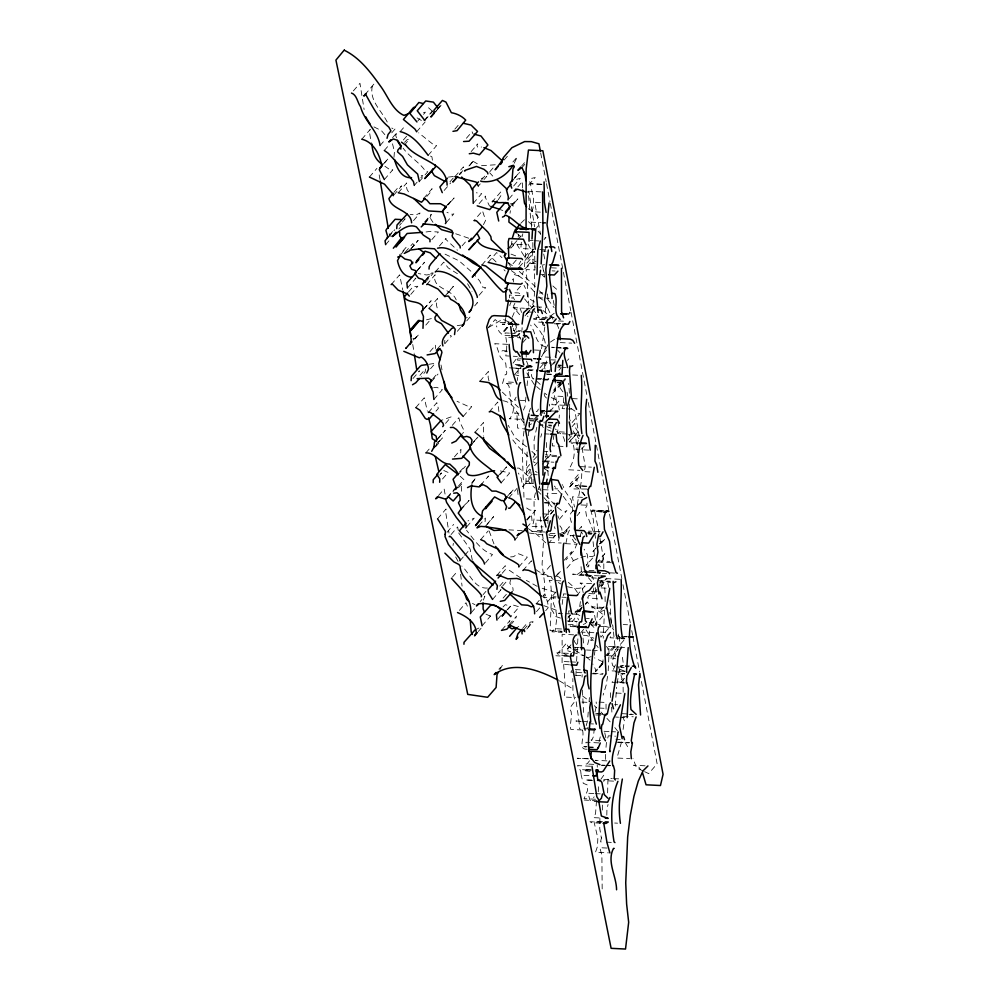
<?xml version="1.0" encoding="UTF-8"?>
<svg xmlns="http://www.w3.org/2000/svg" width="999" height="999" viewBox="0 0 999 999"><rect width="100%" height="100%" fill="white"/><g stroke="black" fill="none" stroke-linecap="round" stroke-linejoin="round"><path stroke-width="0.75" stroke-dasharray="5 3.75" d="M545.392 307.655L545.941 317.257M594.417 555.344L593.031 541.258M524.188 425.324L523.851 419.68M569.68 404.096L569.467 420.454M578.521 619.904L577.747 618.119M605.656 754.382L605.382 762.886M623.176 692.207L622.989 677.921L622.015 673.326L624.899 673.463M521.953 332.217L521.965 330.919L513.274 330.444M602.996 659.852L602.971 662.162L599.45 667.694L603.209 663.348M513.673 282.018L513.411 278.684L510.589 281.943M534.927 269.955L534.652 251.286M607.642 792.906L607.954 778.333L612.275 778.546M544.817 327.048L541.545 348.738M596.49 801.011L595.554 813.598L593.793 817.657L600.986 818.006M615.322 706.031L616.533 687.262M606.818 815.172L606.942 808.678L608.066 804.507M605.169 601.61C604.832 595.017 605.943 587.037 602.247 581.318L601.46 581.043L610.102 581.48M509.502 297.889L509.353 295.042L520.879 295.617M549.138 534.003L549.088 535.252L556.293 535.614M606.455 742.344L605.769 750.049M513.086 206.293L513.124 205.482M547.877 523.476L548.763 501.473L547.265 493.181L558.791 493.756M599.924 818.481L599.762 828.533L601.373 838.011M505.694 318.194L504.882 323.901M581.393 531.893L579.919 536.888M575.911 675.761L576.286 667.544M522.015 329.832L522.115 327.66M576.585 661.313L578.134 634.265M563.773 397.664L563.299 405.182L562.162 408.616L565.047 408.766M444.667 343.144L444.817 340.322M548.139 484.902L547.664 488.399M526.148 244.33L524.388 267.57M602.347 810.052L602.36 804.819M606.056 709.153L606.031 704.133M531.555 227.397L531.518 222.178M528.321 435.764L529.682 416.858M559.153 418.069L559.353 415.01M521.328 242.208L520.854 248.539L533.816 249.188M594.33 728.321L593.456 736.6L591.932 739.997L591.046 740.084L602.572 740.659M527.122 451.973L525.899 482.879L533.241 483.628M588.236 712.062L587.549 720.941L585.589 727.796L588.473 727.946M528.896 306.044L526.161 269.568L534.802 269.992M527.06 385.714L528.771 368.981M523.976 431.093C521.116 453.721 523.538 476.198 523.988 498.776L535.514 499.35M608.204 670.716L609.065 653.184L608.803 647.976L607.255 646.378L618.781 646.952M529.745 427.385L528.808 420.641M572.902 511.575L571.328 500.249L565.259 491.383L563.211 486.351M580.394 601.598L579.058 611.301M558.903 421.153L557.43 433.516L568.955 434.09M589.023 701.785L589.422 697.552M529.732 431.905L529.845 430.656M604.52 610.027L603.246 638.249M589.722 631.068L588.911 639.547L586.875 647.539M525.924 397.115L524.962 406.718L523.401 410.089M554.07 434.565L552.272 445.879L556.593 446.091M558.691 540.559L558.853 539.085M619.318 669.829L616.783 685.838M535.501 492.832C531.918 503.921 536.713 515.384 532.242 526.186L531.555 526.311L543.081 526.885M582.192 674.7L582.067 677.11M598.276 791.745L598.451 786.987L596.79 784.715M534.353 273.763C535.177 284.79 535.127 295.617 532.342 306.656L535.214 306.793M594.368 655.207L594.892 651.298M511.9 241.146L511.5 244.006L523.026 244.58M510.027 213.262L510.402 210.714M607.579 676.273L606.156 685.252L603.134 695.104M556.618 289.26L552.797 285.914M577.297 504.483L581.555 479.957L581.768 472.977M601.498 837.711L600.561 841.857L604.882 842.082M518.256 357.917L517.407 360.09L520.279 360.239M518.156 237.038L518.606 234.54M581.331 527.385L581.493 526.498L579.607 528.671M593.856 587.924C593.493 590.971 592.482 595.716 588.573 595.704L587.624 598.039L599.15 598.613M540.759 437.15L541.72 433.716M594.954 712.075L596.515 705.781L596.153 701.972M546.59 361.014L545.342 366.958L540.746 370.766L549.388 371.191M562.175 604.383L563.511 593.893L566.383 594.03M565.896 543.356L568.069 533.066L569.592 529.97L572.464 530.107M581.381 571.665L580.881 563.261M599.113 741.695L600.911 734.053M530.506 408.154L529.108 412.15M595.566 624L595.829 622.864M536.8 427.285L534.028 440.147L534.328 455.581L533.129 457.367M514.897 303.309L513.661 305.819L514.023 307.992L520.691 315.959M510.551 579.72L509.827 583.254L512.887 587.924L513.124 590.659M623.101 729.445L624.4 720.666L622.727 717.02M621.54 742.032L616.945 758.016L629.907 758.666M522.14 236.626L522.839 233.766M516.133 397.14L514.385 400.025L525.911 400.599M432.417 160.215L431.93 156.88L429.957 155.757M607.767 738.049L608.329 735.826L615.534 736.188M539.71 485.826L538.261 489.423L551.223 490.072M574.775 640.484L574.425 641.745L577.434 645.342L575.337 648.214M515.884 332.742L516.346 331.168L522.102 331.456M522.564 273.888L523.339 271.316M603.758 775.212L600.899 779.27M460.714 174.051L461.276 172.228L459.39 174.4M514.21 163.224L517.307 156.905L511.663 163.424M573.426 536.001L573.888 534.59M538.299 409.066L537.649 410.926L536.263 411.663M553.783 364.111L554.495 362.237L556.081 361.763M511.5 300.999L509.677 305.357L519.792 311.613M509.353 621.965L509.927 620.616L501.461 630.406M584.59 469.905L585.289 466.808L582.03 447.602M532.517 307.642L533.054 306.443L524.625 316.296L533.878 305.294L525.399 315.085L527.984 316.408M601.086 580.894L598.251 587.936L606.73 578.146L603.458 581.868M483.404 600.137L484.865 596.128L480.157 601.56M544.68 251.473L546.216 246.953L544.343 249.138M483.466 224.663L485.626 220.317L482.467 210.801L474.001 220.592M512.212 317.195L514.947 310.851L514.098 307.667L524.438 308.254M453.346 543.344L453.034 545.479M577.035 543.381L574.413 550.149L565.946 559.939M499.85 669.692L502.659 664.847L498.901 669.205M610.651 636.7L610.027 637.774L614.348 637.986M487.749 477.122L488.561 476.024L481.98 483.641M547.939 344.78L541.545 356.818L553.071 357.392M539.947 267.62L540.609 266.508M373.838 84.153L365.696 93.869M471.765 483.816L475.999 477.809L471.291 483.254M572.29 669.829L570.866 672.202L582.392 672.777M530.756 469.33L528.533 474.35L531.406 474.488M498.201 199.837L500.824 195.779L500.786 191.933L492.32 201.723M589.547 760.776L587.037 763.96L585.551 763.948L594.193 764.385M401.099 254.37L406.143 247.302L399.55 254.92M393.981 157.318L394.455 151.436L392.495 143.831M509.003 321.728L507.667 323.351L513.424 323.639M596.091 626.098C598.151 613.598 597.539 600.112 595.342 587.624M353.359 90.897L359.952 83.279L364.111 109.528M361.788 139.223L370.254 129.433L369.33 131.056L371.153 142.52M380.07 145.542L385.726 139.023M391.733 132.855L395.492 128.496L394.655 129.258L391.758 128.047M392.595 137.65L397.302 132.205L395.704 135.439L396.478 137.862M400.187 131.618L405.844 125.087M384.303 150.474L389.96 143.943M417.882 120.867L419.767 118.694M423.539 114.336L425.412 112.163L423.526 112.537M369.418 177.048L376.948 168.344M403.371 139.985L407.13 135.639M383.067 164.36L388.336 158.479L383.628 163.911M404.52 142.37L407.13 139.685L409.29 139.323L405.532 143.669M423.938 120.717L432.417 110.926M424.8 120.454L432.33 111.751M416.67 131.768L425.137 121.978M437.275 109.116L440.097 105.844M435.601 111.563L437.487 109.378M433.991 113.574L436.813 110.315M437.749 109.228L441.521 104.883M384.353 179.558L392.819 169.768L390.684 170.242L384.915 166.259M394.006 192.258L397.764 187.899L401.735 185.901L393.269 195.692M428.159 155.332L436.638 145.542L433.628 144.78L418.643 132.805M398.264 192.757L406.73 182.967L406.056 184.078L406.968 189.36L409.328 193.207M454.857 129.158L460.502 122.64M414.298 185.402L417.12 182.143M420.879 177.785L422.764 175.612L421.178 175.699M419.343 181.518L427.809 171.728L425.562 171.353C419.73 162.387 409.515 157.043 403.109 148.139M466.396 138.262L472.052 131.731L472.877 133.629M389.323 235.377L394.031 229.945M388.199 237.362L394.792 229.745M399.538 225.349L401.423 223.177M402.36 222.09L405.182 218.818L404.133 219.131M423.626 198.451L432.092 188.661L430.731 191.92L426.024 197.352M398.888 228.958L400.774 226.785M385.639 244.668L391.283 238.137M471.153 151.573L477.747 143.956L476.785 145.092L477.672 147.29L481.568 147.015M413.486 220.617L420.079 213.012L415.909 214.922L410.202 214.485M449.937 181.855L453.708 177.51M454.945 176.636L463.424 166.845L463.511 168.282M444.155 190.472L450.749 182.854M459.478 174.475L463.249 170.13M468.956 165.946L473.663 160.502L469.006 166.458M424.687 221.878L431.281 214.261L430.407 216.995L425.699 222.44M424.95 222.552L429.657 217.12L432.979 222.34M405.169 252.322L412.699 243.619L415.721 246.928M447.277 204.857L454.12 197.964L448.476 204.495M447.652 205.157L451.423 200.811L450.849 201.411M410.639 249.051L418.169 240.347L410.389 249.775M481.506 179.907L486.213 174.463M391.171 284.628L399.637 274.837L402.684 289.685M489.772 171.766L495.417 165.235M446.328 222.515L453.858 213.811L452.247 214.323L446.953 212.387M431.843 239.635L438.424 232.018L429.632 231.493L423.876 232.255M478.359 186.064L480.244 183.891M484.003 179.545L486.825 176.274L481.281 178.596M504.095 160.065L508.803 154.62M473.239 203.384L481.705 193.594L476.311 192.77M417.445 270.092L424.587 262.213L416.121 272.003M439.41 246.016L445.991 238.399L445.879 239.41L457.455 250.225M479.083 203.659L485.664 196.041L485.202 197.128L489.56 206.094M407.405 287.999L415.871 278.197L414.622 278.371M408.516 291.958L413.224 286.513L417.807 286.301L409.34 296.091M521.665 165.984L524.487 162.725M521.977 167.557L524.812 164.298M424.95 280.619L431.543 273.002L433.154 272.939M426.286 279.757L430.994 274.325L426.486 274.975L418.306 273.539M514.66 177.685L520.491 171.366M512.962 180.07L519.542 172.452M425.412 282.218L432.942 273.514M435.252 271.965L443.718 262.175L448.214 267.882L457.455 273.701M426.71 284.565L435.177 274.775L434.602 275.986C433.316 289.56 452.048 288.561 456.218 299.95M513.661 185.976L520.242 178.359L514.847 179.783M462.112 245.816L466.82 240.384M517.857 186.813L522.564 181.368L522.552 188.361M508.991 198.851L514.635 192.32M511.126 205.257L517.832 198.926L512.187 205.457M528.633 185.127L535.227 177.522L531.93 178.322L528.621 177.36M512.05 205.207L514.26 202.922L512 205.469M423.276 309.303L431.143 300.736L422.677 310.527M429.083 308.304L437.562 298.514L436.351 304.782L437.874 310.502M444.905 296.141L453.384 286.351L445.916 295.642M425.824 325.075L431.468 318.544L426.323 319.88M413.012 340.11L418.743 334.54L411.213 343.244M481.905 264.96L490.372 255.17L489.847 255.819L496.366 262.225M520.854 223.252L524.475 219.73M488.174 262.387L496.64 252.597L501.935 257.642M509.09 247.502L514.735 240.971M516.97 240.659L512.262 246.091L509.952 247.377M517.907 239.573L521.428 235.364L521.153 234.116M510.814 248.214L513.598 245.155L510.776 248.426M535.052 229.633L540.696 223.102M429.945 351.66L435.589 345.13L435.626 348.564M479.12 295.254L485.714 287.637L482.517 287.088L479.732 281.031L473.926 274.138M437.287 349.026L441.058 344.68M474.712 305.844L477.534 302.585L476.373 303.271L474.325 302.322M412.999 378.521L419.592 370.904L418.631 371.253M516.283 259.99L510.639 266.521L506.83 260.539M444.83 343.768L451.423 336.151L450.199 335.389M457.342 331.293L461.113 326.948M466.733 320.879L470.504 316.521L467.582 317.432M419.905 375.399L425.549 368.868L425.087 372.053L421.316 376.398M520.754 261.214L518.918 264.46M524.525 256.868L528.409 252.772L534.69 251.436L527.147 260.24L528.558 254.695L533.266 249.25M430.557 368.718L435.264 363.274L429.158 364.26M533.316 249.738L530.494 253.009L530.332 248.464L527.36 242.844M519.293 267.095L527.772 257.305L524.95 257.317L517.032 244.68L516.358 241.683M544.055 239.598L545.941 237.412L544.867 238.024M432.717 378.908L438.374 372.377M431.393 381.693L437.987 374.076M520.479 286.263L514.822 292.794L518.643 292.932L521.278 294.905M415.809 407.58L424.275 397.789L427.36 411.201M487.637 328.259L495.167 319.555L498.076 322.178L511.65 323.014L503.184 332.804L503.084 331.893L511.55 322.103M433.903 399.425L442.382 389.635L436.6 387.287L433.616 387.749M428.359 412.487L436.825 402.697L438.311 408.479L434.54 412.837M503.946 331.144L512.425 321.353M479.895 381.268L488.374 371.478L488.124 377.285L489.023 380.994M445.554 423.376L451.198 416.845L441.046 420.479M438.211 437.887L445.304 430.307L436.838 440.097M425.874 452.884L430.581 447.452M522.839 342.57L526.61 338.211M452.272 425.337L458.853 417.719L460.002 422.39L464.398 431.356L462.512 433.529M436.263 444.193L442.395 437.912L433.916 447.702M435.464 446.953L440.172 441.521L438.024 442.033M463.224 416.446L471.69 406.655L468.993 406.743L457.03 401.298M514.473 374.712L522.002 366.009M489.235 411.863L497.714 402.073L499.063 412.612M475.024 432.292L483.491 422.502L483.491 435.851M546.553 350.025L542.794 354.37C550.474 342.182 539.685 329.857 531.68 321.116M454.395 456.918L460.989 449.3L460.664 453.146M439.785 475.124L441.67 472.952L440.297 473.538M473.626 441.908L477.385 437.55M471.303 444.767L477.897 437.15M442.495 479.008L448.151 472.477L443.768 470.467M539.86 367.969L544.567 362.537L544.705 368.369L545.953 370.005M438.486 495.554L444.143 489.023L445.429 496.141M551.273 365.509L555.981 360.077M459.652 471.69L465.484 465.946M457.904 474.925L465.434 466.221M447.415 497.152L454.945 488.449M447.177 498.339L454.72 489.635M458.316 486.213L463.961 479.682L459.115 475.287M558.965 370.204L560.851 368.032M458.416 487.762L462.187 483.416L461.276 487.3L461.65 491.233M437.574 518.781L446.041 508.991L445.854 513.274L449.001 533.079M561.051 381.581L553.521 390.284L558.503 387.575L561.326 384.315M561.026 383.266L559.153 385.439L561.301 384.428M561.975 382.18L565.734 377.834M561.063 383.366L552.747 393.231M562.262 383.229L566.033 378.871M533.99 419.418L537.762 415.06M535.052 419.655L538.823 415.309M539.76 414.223L543.331 410.04M462.375 507.355L469.08 500.399L461.55 509.103M447.102 532.28L453.658 524.388M497.952 476.048L506.655 466.87L498.189 476.66M451.061 534.552L457.654 526.935L458.529 531.88M501.211 482.767L509.69 472.977L497.277 470.242M466.708 526.848L474.238 518.144L467.932 520.954M529.757 464.46L526.935 467.732L526.685 472.564L530.457 468.206M533.528 460.114L537.112 456.418M478.871 525.674L485.452 518.056L484.765 524.25M507.842 495.766L513.436 489.635L506.843 497.252M534.552 465.709L537.387 462.437M508.828 497.852L517.307 488.061M487.037 524.213L493.631 516.608L485.202 526.71M572.002 426.735L574.825 423.476L575.824 428.459L578.146 432.092L569.193 442.058L577.659 432.267L577.385 436.788L578.933 438.773M531.668 474.537L526.011 481.068L528.883 481.705L534.777 487.962M544.93 460.614L547.752 457.355L548.788 463.274L544.08 468.706M542.382 464.248L550.849 454.458L545.541 454.657M459.99 560.751L463.748 556.406M464.697 555.307L468.456 550.961L466.283 551.598M480.681 539.622L488.211 530.919M568.081 439.922L571.84 435.576M452.36 577.16L458.017 570.641M581.543 449.15L584.365 445.891M485.452 562.986L492.507 554.507C481.231 550.899 473.726 539.248 466.595 530.382M526.685 519.692L531.393 514.26L532.105 521.403L528.334 525.761M527.072 520.117L535.551 510.327L529.82 510.089L524.375 506.418M514.897 539.984L517.732 536.713M459.403 610.377L465.984 602.759L468.281 608.491M543.531 518.506L551.061 509.802L553.396 513.274M496.828 575.449L505.294 565.659L506.555 568.244L501.748 573.776M553.696 510.427L545.229 520.217L547.889 521.353M545.079 520.429L553.558 510.639M483.091 594.655L485.914 591.396M471.353 612.574L476.061 607.142M499.737 586.063L504.445 580.631M559.378 519.255L566.908 510.551L564.81 511.675L561.413 510.402L556.718 506.718M518.856 566.933L527.322 557.142L518.219 553.658L513.399 556.718L510.564 556.905M502.647 585.963L507.342 580.519M492.557 599.437L501.023 589.647L499.725 590.684M573.551 510.114L570.729 513.386L570.104 517.42L571.316 522.315L573.201 520.142M522.939 570.554L531.406 560.764L532.167 563.948M547.927 544.018L555.456 535.314L554.033 536.126L550.049 535.926M503.084 598.089L506.855 593.743M576.96 515.784L579.782 512.524L578.546 513.111M482.092 625.799L490.559 616.008L489.91 615.809M478.296 631.493L481.118 628.221M563.074 533.391L569.368 526.735L561.838 535.439M564.335 534.028L567.157 530.769L561.388 532.991M503.009 606.992L505.332 604.657L510.501 606.306L507.679 609.565M497.877 619.03L500.699 615.771M507.067 609.84L511.938 604.682L519.218 606.843L510.739 616.633M550.437 565.496L542.794 574.462L539.298 573.688L538.011 574.3M564.06 560.377L571.59 551.673L570.666 555.919L573.401 560.601L564.934 570.392M509.028 624.812L516.558 616.108L515.359 619.392L511.6 623.738M555.307 576.71L560.951 570.179M557.08 575.299L560.851 570.941M536.401 603.633L539.235 600.362M542.994 596.016L544.88 593.843L547.627 602.385L548.488 607.417L545.666 610.689M536.488 611.638L540.259 607.28M522.564 628.458L526.323 624.1L530.581 624.163L525.874 629.607M556.118 591.883L547.652 601.673L545.229 598.164L542.657 596.603M523.776 629.682L530.369 622.065L533.141 621.79L524.675 631.58M595.941 547.989L592.981 551.573L595.804 548.314M599.712 543.643L605.382 538.523L597.852 547.227M599.575 543.956L601.448 541.783L600.062 541.346M583.291 571.403L580.456 574.675L583.428 573.613M587.05 567.057L588.935 564.885L588.136 569.705M596.353 563.448L604.82 553.658L603.071 555.981L602.684 560.514L597.976 565.946M576.61 595.691L585.077 585.901C579.919 590.172 572.377 587.824 566.52 586.525M567.844 618.144L570.666 614.872M574.875 613.074L581.468 605.456M568.419 621.44L571.241 618.181L572.365 619.942L576.598 622.04M596.878 589.472L594.992 591.658L594.505 594.368L597.327 591.096M581.905 607.08L576.261 613.611L579.857 615.559M582.117 607.579L576.473 614.11L573.938 614.16M585.264 603.995L587.15 601.823C590.821 607.342 598.289 609.889 603.034 614.66L604.095 614.647L595.629 624.437M578.683 611.613L581.68 608.728M585.439 604.37L587.325 602.197M601.098 586.75L602.984 584.577L600.749 586.251M580.831 632.667L583.653 629.395M571.003 644.83L566.296 650.274L570.716 651.785M603.995 606.655L599.288 612.087L603.771 610.476M608.453 628.533L600.923 637.237L600.624 635.751M604.732 656.793L612.262 648.089L615.971 645.629L607.492 655.419L608.816 652.797L607.667 647.914L606.418 646.465M602.971 662.349L595.342 671.59L602.872 662.886M602.959 663.411L596.378 671.028L592.757 663.948M623.851 640.309L615.384 650.099L612.787 625.436L611.925 624.537M624.512 678.296L620.741 682.654L621.878 678.259L618.718 667.519M550.399 316.109L554.245 313.261M567.432 360.414L568.831 358.828M573.401 560.601L579.482 557.929M615.434 664.872L612.337 671.728M612.449 681.718L611.987 682.23L624.949 682.879M593.493 797.539L594.193 796.852M573.026 536.288L576.036 540.184M513.011 363.186L516.508 358.653L521.203 358.841M548.526 371.066L550.137 369.755M578.846 611.987L580.469 610.789M591.221 656.543L587.936 657.717L584.652 656.106M488.536 327.472L502.747 319.143L513.536 324.225M536.276 450.949L537.212 450.299M568.094 616.583L570.154 615.184M550.387 342.108L555.831 338.436M448.376 177.11L454.657 176.323M536.213 261.263L531.381 263.474L524.7 268.906L533.179 259.116L532.829 261.738L535.114 267.332M468.706 238.212L455.044 233.554M539.335 293.032L542.782 292.857M474.95 629.994L478.971 628.021M528.833 425.099L531.48 423.838M583.266 624.462L585.826 623.364M513.886 203.297L510.227 203.908M578.621 610.639L577.597 611.013L574.5 618.955L572.14 621.465L576.473 621.678M588.973 570.679L594.73 570.367M559.59 613.024L558.541 613.349L564.31 613.636M542.12 265.135L544.455 264.673M580.931 557.492L585.277 556.206L592.132 556.568L594.767 555.556L586.288 565.347L587.762 563.386L588.099 560.514L587.275 554.383L584.128 549.213M526.036 483.266L525.362 483.429L532.554 483.778M495.229 164.785L480.881 165.734M581.206 571.653L576.273 575.162L584.914 575.599M457.23 325.662L462.999 324.775M568.181 624.787L576.972 624.063M555.269 592.407L541.158 587.961M526.211 191.958L528.958 192.12L534.59 226.761M572.402 535.789L573.189 535.751M517.157 468.106L519.03 468.106L529.657 477.247L531.231 477.01L522.764 486.8L521.241 478.633L518.394 473.076M522.34 530.594L508.928 529.87M545.367 346.591C535.814 345.055 535.501 331.818 530.669 325.087M524.562 377.46L530.581 377.585L533.853 378.946M574.025 574.225L572.589 574.188L584.115 574.762M583.516 635.327L586.338 635.414L593.843 638.211M541.908 184.291L530.382 183.716L533.641 199.5L533.016 208.117L531.718 211.713L540.359 212.15M541.733 184.353L530.207 183.779L529.67 181.181M541.133 191.883L528.159 191.234L531.018 222.165L541.108 222.665M540.434 202.547L534.665 202.26L540.584 234.603M530.182 240.497L533.066 240.647M534.502 240.709L538.823 240.934M545.004 246.516L547.889 246.653M544.83 247.427L547.714 247.577M539.697 249.588L545.466 249.875M541.733 251.011L546.053 251.224M535.389 263.636L526.748 263.212L531.431 257.854C533.366 253.659 532.792 245.554 532.792 240.185M551.361 267.807L560.002 268.232M552.147 270.866L555.032 271.004M539.922 274.25L544.243 274.463M537.624 297.752L549.15 298.326M536.663 306.868L543.868 307.23M525.886 308.329L530.207 308.541M528.034 311.975L535.227 312.325M549.188 317.12L553.508 317.332M547.527 317.844L536.001 317.27L537.737 322.015L544.168 322.477M546.091 318.419L541.77 318.206L542.669 324.762L544.592 325.874M545.042 319.493L533.516 318.918L545.054 319.618M558.379 320.941L567.032 321.378M556.331 323.389L560.664 323.601M554.095 323.738L561.288 324.088M513.523 324.325L502.235 324.188L513.761 324.762M509.365 333.142L505.032 332.929C506.668 339.972 507.455 348.688 505.756 355.869L517.282 356.443M510.801 333.216L515.122 333.429M510.002 335.564L502.797 335.202L499.325 331.83L496.328 325.874M508.678 337.25L520.204 337.824M560.227 342.582L571.753 343.156M507.692 344.343L494.73 343.693L497.015 347.352L500.174 356.718L505.731 363.349L506.78 372.964L506.293 374.538L505.169 374.6L502.534 383.379L512.612 383.878M554.557 347.39L551.673 347.24L555.032 347.864M555.993 347.465L561.763 347.752M556.256 347.814L562.412 348.151M534.44 350L538.761 350.224M506.78 350.886L502.46 350.661L501.548 351.473L507.317 351.76M533.541 358.666L536.426 358.803M533.441 358.841L536.326 358.991M551.286 359.827L555.619 360.052M547.702 362.774L536.188 362.2L535.889 362.924L548.851 363.574M561.176 365.122L558.291 364.985L561.026 368.531M558.416 365.359L561.301 365.497M557.979 365.871L560.851 366.021M515.197 364.398L522.39 364.76M557.529 367.132L560.414 367.27M561.85 367.345L566.171 367.557M521.59 365.534L515.834 365.247L523.701 366.221M523.264 366.121L517.494 365.834L518.269 369.555L517.445 380.419M512.275 367.957L520.916 368.394M521.016 368.656L509.39 367.819M528.184 369.618L533.941 369.905M539.797 370.779L542.682 370.929M544.13 371.004L549.887 371.291M527.397 370.429L534.602 370.791M539.56 370.979L543.881 371.191M546.79 372.415L549.662 372.552M572.627 374.962L579.832 375.312M546.253 373.963L553.458 374.325M546.977 374.45L551.298 374.662M537.512 378.359L541.833 378.571M536.051 379.121L541.808 379.408M557.367 382.567L560.252 382.717M557.08 382.692L561.401 382.904M513.449 382.28L506.256 381.918L509.04 386.313L511.388 404.47C515.671 408.229 512.137 414.76 510.014 418.731L509.278 418.743L520.804 419.318M562.924 396.441L555.719 396.079L556.618 403.296L558.728 406.481L559.315 409.927M572.265 398.589L579.47 398.951M564.71 405.307L551.748 404.657C555.357 397.689 555.319 389.298 555.232 381.618M566.483 408.828L575.124 409.265M553.558 411.089L543.481 410.589L544.58 413.798M544.567 410.951L541.683 410.814L542.494 411.201M546.003 411.026L553.209 411.388M545.367 411.338L552.572 411.7M518.881 413.274L514.56 413.049L516.908 413.611L517.519 428.022L523.663 428.883M531.031 414.91L538.236 415.272M535.501 415.422L538.386 415.572M530.894 415.596L539.547 416.034M528.921 418.456L533.241 418.681M529.295 419.817L533.616 420.042M529.595 420.779L538.236 421.216M548.451 422.202L552.772 422.427M547.914 422.752L553.683 423.039M539.91 424.575L542.794 424.712M548.563 425L551.436 425.149M540.134 425.374L543.006 425.524M548.776 425.811L551.66 425.949M570.367 433.067L579.008 433.504M580.132 435.264L568.606 434.69L569.617 435.152L571.203 443.169L578.409 443.519M544.592 433.853L548.913 434.066M577.809 442.982L572.052 442.694L572.914 443.356C575.699 452.36 574.025 462.15 568.381 469.78L579.907 470.354M558.041 446.166L563.798 446.453M588.761 450.099L575.799 449.45L579.358 437.487L575.112 412.063M543.481 451.298L547.802 451.523M556.58 455.457L546.503 454.957L546.603 441.446M556.893 456.743L545.367 456.168L547.165 461.363L548.251 476.411M544.68 460.864L553.321 461.301M542.357 461.625L553.871 462.2M579.907 466.583L591.433 467.157M543.943 466.733L551.148 467.095M544.23 467.145L550.474 467.432M543.806 467.832L551.011 468.194M584.914 471.678L590.684 471.965M532.854 474.562L537.175 474.775M586.875 486.188L575.349 485.614L586.388 486.351M586.838 489.048L573.876 488.923M554.87 488.761L557.754 488.911M582.442 497.352L572.365 496.853L574.512 507.017M544.505 502.559L554.582 503.071M544.655 502.972L554.732 503.471M580.931 504.932L588.136 505.294M604.02 510.714L592.494 510.139L602.572 511.263M601.76 510.988L594.555 510.626L599.225 533.703M601.223 511.575L591.146 511.063L601.885 512.012M542.732 513.898L551.373 514.323M541.72 520.379L535.963 520.092L535.926 530.444L544.567 530.869M543.169 520.454L547.489 520.666M600.174 531.693L588.648 531.118L589.984 535.189L591.083 535.851M587.574 532.929L591.895 533.141M587.699 533.041L592.02 533.266M544.83 532.017L531.868 531.368L544.193 532.43M588.586 534.115L591.47 534.253M549.999 533.341L555.769 533.628M574.475 535.701L570.142 535.489L574.313 542.382L577.197 542.519M575.911 535.776L580.394 536.113M576.298 536.151L580.619 536.363M548.901 537.624L557.554 538.061M549.725 542.445L561.251 543.019M565.471 543.681L576.997 544.255M598.264 560.851L609.79 561.426M597.864 562.05L610.839 562.699M610.252 572.852L614.572 573.076M602.36 573.339L606.68 573.563M599.462 575.886L590.821 575.449L592.419 576.51L593.606 580.219M591.396 577.784L597.177 578.196M619.705 579.283L606.73 578.633L608.878 587.537M598.726 580.656L610.252 581.231M599.138 582.08L610.664 582.654M560.726 580.881L549.2 580.307L550.736 583.803L551.535 594.005L550.099 630.606L561.625 631.181M591.558 583.666L580.032 583.091L581.243 583.516L583.216 592.657M601.111 587.912L606.868 588.199M591.271 591.658L597.027 591.945M588.873 593.568L597.527 594.005M556.043 596.853L553.159 596.715L553.658 604.095L555.569 608.878L556.93 617.307L555.069 631.43L562.275 631.793M561.8 597.14L566.121 597.365M555.556 597.951L544.043 597.377L544.492 582.055L542.07 564.285L543.493 541.758L539.847 513.748M603.92 607.442L592.395 606.868L591.77 607.817L604.732 608.453M580.157 611.488L568.631 610.913L570.279 626.56L577.484 626.922M565.746 613.711L570.067 613.923M586.388 618.543L589.273 618.693M567.22 621.016L577.31 621.515M623.226 624.537L627.547 624.762M591.383 624.912L597.14 625.199M598.963 626.248L607.617 626.673M577.447 626.011L571.678 625.724L576.723 627.035M561.525 628.995L554.32 628.633L551.935 631.818L562.012 632.317M600.374 632.08L607.579 632.442M593.906 632.717L582.38 632.142L583.478 642.407L584.964 646.278M624.675 636.588L627.559 636.725M621.528 636.575L627.297 636.863M573.663 634.84L562.137 634.265L562.087 664.01L569.505 664.834M615.796 638.061L620.117 638.274M593.518 640.209L590.634 640.059L591.321 640.222M618.119 647.115L613.798 646.89L615.721 656.056M619.555 647.177L625.324 647.464M579.333 647.627L569.255 647.127L567.207 649.025L571.528 649.25M572.976 649.313L578.733 649.6M586.5 649.999L590.821 650.212M592.257 650.287L598.026 650.574M568.394 653.358L556.868 652.784L558.953 655.219L567.594 655.656M606.593 655.606L615.471 656.106M568.856 656.405L555.894 655.756M569.168 661.8L563.411 661.513L565.372 688.036L564.073 697.015L575.599 697.589M570.604 661.875L576.373 662.162M623.663 665.709L620.791 665.571L620.342 666.345L628.983 666.77M625.112 665.784L629.432 665.996M616.87 666.845L624.075 667.207M624.163 667.632L621.291 667.482L623.413 664.335L622.052 654.795M624.987 671.316L612.112 670.891M575.349 669.605L582.554 669.954M615.222 671.865L623.863 672.302M624.787 673.875L620.841 673.788M593.056 673.189L603.146 673.688M591.208 673.726L602.734 674.3M575.799 675.411L583.004 675.774M616.783 681.93L623.975 682.292M616.196 693.044L623.401 693.393M599.025 702.11L607.667 702.547M581.967 702.072L587.737 702.359M614.672 704.557L617.544 704.707M599.075 708.041L606.281 708.391M621.803 713.661L631.88 714.173M629.033 714.422L633.354 714.635M595.754 713.536L603.571 713.86M597.839 713.923L603.596 714.21M595.666 714.934L601.435 715.222M623.164 716.283L633.254 716.783M615.621 717.057L618.506 717.195M619.942 717.27L625.711 717.557M580.244 721.228L575.923 721.003L580.606 721.553M581.693 721.29L587.449 721.578M589.148 723.751L593.468 723.963M583.816 728.671L588.149 728.883M582.305 730.007L570.779 729.432C569.605 723.338 572.277 717.457 571.091 711.463C567.907 708.391 573.376 703.833 574.974 701.086L572.939 691.62L572.852 678.508M604.033 731.28L609.79 731.568M611.238 731.643L615.559 731.855M615.884 739.248L620.204 739.46M618.056 742.082L629.582 742.657M617.469 742.307L628.995 742.881M598.851 742.906L585.889 742.257L586.888 746.69M586.738 746.765L583.853 746.628L586.813 747.227M588.174 746.84L595.379 747.202M588.249 747.289L595.454 747.652M586.987 749.188C576.773 750.074 586.101 735.027 581.793 728.958L580.943 728.533M587.437 758.566L577.247 758.278L588.761 758.853M606.88 760.876L595.354 760.301L596.103 760.389M645.067 765.808L633.553 765.234L638.286 766.171L640.409 769.492M601.898 765.097L604.782 765.234M606.231 765.309L610.551 765.521M601.435 765.321L604.32 765.471M605.756 765.534L610.077 765.758M590.546 766.245L577.584 765.609L580.694 771.028L581.181 775.236L591.258 775.736M591.208 769.917L584.003 769.555L585.651 770.891L590.059 771.378M591.071 770.117L582.429 769.692L590.234 770.229M613.711 778.621L620.916 778.983M603.783 779.42L612.424 779.844M591.708 780.069L585.339 780.007L592.544 780.369M613.598 781.131L603.508 780.619L603.783 781.418M593.831 793.531L588.061 793.243L589.947 800.261L592.257 801.36L597.539 801.685M595.267 793.606L601.023 793.893M595.541 799.225L584.015 798.651L587.4 790.883L587.549 785.052L583.279 783.303L581.131 774.949M597.34 800.848L584.278 800.024M602.509 821.702L593.868 821.278L597.839 838.086L597.489 846.415L595.504 852.222L608.466 852.859M601.473 822.264L589.947 821.69L591.558 822.701L601.648 823.213M614.66 823.026L617.544 823.176M606.318 842.145L612.075 842.432M607.005 848.051L599.8 847.701L601.885 855.206L602.172 889.073M519.005 276.074L511.188 273.526M487.425 588.036C474.338 588.998 469.805 573.326 461.813 566.033M609.39 627.447L602.035 625.636M392.245 236.201L389.585 235.939L388.798 231.356M560.464 618.094L554.82 616.208C553.883 612.587 551.81 608.866 548.089 607.567M539.423 370.654L545.779 371.765M412.974 338.461L414.273 338.649M572.602 652.359L583.753 655.644M535.164 462.774L533.129 461.7M529.345 533.066L543.219 534.977M511.001 254.108L516.371 256.106M556.58 576.361L558.803 576.86L561.5 579.258M568.381 655.719L560.439 652.085L558.254 652.722L566.72 642.931L567.882 646.341L572.39 649M515.596 374.887L518.793 375.761M564.348 432.117L558.491 431.743L555.382 429.058M556.381 610.239L543.856 605.644M551.211 428.134L547.552 426.998L545.404 424.65M602.809 661.813L594.53 657.891M500.462 209.715L502.822 210.489M490.434 616.196L485.964 614.123M595.541 623.426L600.811 625.237M554.345 317.994L548.726 315.347L539.41 307.455M581.293 532.567L581.967 532.817M544.055 468.444L549.6 472.065M619.817 669.218L624.437 671.141M615.621 658.803L611.201 657.866L609.777 658.691L618.244 648.9L614.223 655.044L613.473 658.616L611.613 661.263L612.599 665.484L614.31 666.832M547.539 429.757L551.211 431.256M556.268 431.593C561.076 432.717 564.385 436.675 564.547 441.62M503.109 400.749C516.208 402.797 517.157 417.395 525.599 424.263M472.465 603.471L474.962 604.62M445.042 254.146L459.065 260.826L473.014 273.102M643.244 771.028L636.463 767.806L633.016 758.366M644.592 771.665L648.663 773.588L657.13 763.798L639.909 673.476M547.09 370.654L549.425 371.765M417.082 117.882L422.165 120.954M537.2 586.338L526.361 580.407M518.081 626.498L518.756 626.835M373.951 126.898L381.431 130.657L384.852 134.653M551.236 397.565L559.04 400.936L550.561 410.726L549.313 404.183M535.377 471.453L537.237 472.402M575.074 650.274L583.566 655.569M558.266 582.517L560.864 583.978M559.34 680.806L573.95 689.497M472.977 161.251L479.57 165.097M511.326 270.617L522.514 278.584L534.64 292.207M520.654 577.959L506.456 568.344M432.217 111.151L426.461 105.832M557.754 350.299L559.852 352.547M535.951 569.605C541.133 574.313 548.626 574.063 553.171 579.495M552.01 577.135L549.949 576.286L546.428 576.773L542.907 574.2M568.369 582.342L573.801 587.125L577.834 593.131M534.477 301.985L527.822 297.702L526.473 290.409L524 285.339M570.804 408.266L578.046 413.274L579.857 413.586L571.391 423.376L569.667 419.293L569.505 407.03M528.334 528.658L536.625 534.278L545.816 542.882M528.284 208.729L533.853 211.888L540.247 219.505M582.517 695.916L589.86 701.41M586.288 656.967L590.072 660.152M544.63 393.094L546.765 394.742M508.753 262.912L512.375 265.709M559.89 525.824L561.775 528.446L562.275 533.616M590.409 623.838L595.167 628.633M519.268 271.391L535.214 286.526M528.434 221.678L534.128 226.985M526.51 446.778L515.347 437.949L508.204 425.324M536.663 386.613L540.234 389.622M531.905 451.386L537.062 456.318M617.782 635.364L620.766 638.049M536.7 381.193L540.172 384.34M542.544 299.975L537.974 296.141M542.32 275.175L544.505 277.198M537.45 421.054L540.596 424.051M533.166 378.971L531.793 376.798L530.906 370.542M527.947 456.531L516.945 445.279L510.564 437.025M594.305 705.656L596.515 707.779M600.961 712.012L610.189 721.877M517.582 233.803L520.879 236.963M502.397 392.182L518.394 407.442M537.574 491.008L540.846 494.218M576.211 701.785C577.285 710.888 579.208 719.218 579.52 728.408L580.244 729.22M554.944 505.169L545.879 495.317M539.398 290.809L545.691 297.24M546.49 398.089L544.68 396.178L544.055 393.356M524.612 298.951L531.593 307.417M489.697 172.79L492.744 176.086M503.983 269.693L505.144 270.966M561.351 493.906L554.333 486.076M562.137 484.615L562.837 485.377M538.124 231.268L540.109 233.466M515.534 325.524L516.545 327.048L515.721 329.071L516.383 332.03M543.968 497.589L552.072 506.83M542.22 426.148L543.381 427.522M612.549 628.458L613.823 630.007M588.461 577.747L592.132 582.28M614.81 727.584L617.582 731.006M508.716 289.385L514.497 299.725M563.236 496.303L574.512 511.638M547.777 299.375L554.108 307.63M584.989 495.729L578.121 488.012L570.342 483.803L578.808 474.013L578.783 477.422L568.481 488.286L576.947 478.496L577.072 481.755L584.727 495.604M533.216 309.478L535.639 312.699M562.912 391.845L560.189 388.199L559.865 385.439M544.542 325.212L537.25 314.847M596.49 645.292L598.126 647.564M586.038 629.919L592.357 639.822M458.079 561.388L454.058 553.97M520.117 308.042L521.528 312.45M598.651 564.31L600.449 566.982M534.29 384.603L526.136 371.753M458.691 532.966L470.104 549.025L472.252 559.877M625.062 742.357L628.995 748.963M467.544 283.728L472.028 291.333M493.981 543.931L489.148 530.968M573.139 430.856L575.287 434.74L577.672 452.959M541.52 410.714L543.056 413.586M558.791 328.546L555.906 321.616M519.205 335.951L520.904 339.36M540.934 490.809L539.185 486.575M547.739 308.129L552.922 319.293M543.693 254.033L545.154 260.826M527.971 364.86L526.573 361.126M515.084 332.954L513.061 327.947M509.565 288.973L511.775 293.456L512.087 298.664M387.237 122.015C381.331 110.464 369.23 100.649 372.29 86.251M544.418 273.414L543.506 270.429M593.481 532.105L588.611 518.943L586.65 517.17L585.327 508.516L586.937 505.719L587 501.386M554.457 526.685L555.044 528.746M557.929 515.821L558.566 518.169M618.656 636.438L618.144 633.99M610.227 615.034L609.652 612.437M547.402 293.981L548.076 299.525M531.818 482.754L530.856 471.853M604.77 732.804L606.006 738.498M441.034 365.01L442.52 372.515M540.671 152.972L546.228 182.055M546.515 183.591L550.012 201.96M550.312 203.484L570.741 310.652M571.028 312.188L587.087 396.378M588.249 402.51L596.128 443.843M596.428 445.367L621.815 578.558M622.989 584.69L630.282 622.951M631.743 630.606L632.617 635.202M632.904 636.738L639.622 671.952M553.259 300.412L554.358 306.306M595.491 620.217L594.168 612.787M567.045 392.145L567.794 396.278M611.663 623.676L610.876 618.681M542.582 266.059L544.48 276.723M599.862 537.862L603.808 560.514L603.796 569.63M379.183 174.887L379.97 179.47M582.217 533.329L582.33 534.003M564.085 402.172L564.497 404.645M618.918 636.301L620.404 645.229M412.749 344.493L414.173 353.396M582.417 689.972L583.716 715.883M594.58 531.855L593.194 518.993L589.909 507.342M594.805 533.379L595.716 539.485M569.442 393.244L568.668 383.341M611.6 707.105L612 714.098M517.494 489.56L518.244 496.628M460.614 574.325L462.062 586.063M544.068 421.928L544.18 423.077M611.113 622.577L609.927 597.814M610.439 692.757L610.664 697.502M512.437 323.926L512.624 326.823M597.215 765.034L597.327 767.195M533.091 479.183L533.116 483.229M526.211 353.047L526.236 357.13"/><path stroke-width="1.5" d="M507.942 283.117L505.731 293.094L506.031 301.061L520.429 301.773L523.763 295.754M460.227 248.002L460.077 246.179L452.634 237.2L452.122 235.689L452.997 233.204L451.898 230.607C443.319 225.762 432.729 224.4 422.802 224.051M626.523 671.615L628.196 647.614M447.115 185.127C446.79 162.375 417.607 160.777 405.931 145.292M581.63 621.728L583.041 611.638M486.163 506.718L485.539 508.791L492.132 501.173M560.264 339.722L559.652 331.768M399.65 232.168L399.687 236.064L401.785 238.411M445.217 534.453L445.429 531.443L437.574 518.781M457.904 474.925L457.929 473.289L455.069 469.031L449.787 464.11C440.422 464.348 435.452 452.41 425.874 452.884M574.5 529.283L575.024 510.676M595.941 568.718L595.953 565.009M561.45 268.306L561.588 311.725L563.598 317.844M544.08 181.905L544.405 202.26L546.116 212.437M588.274 489.123L588.149 493.294L591.021 505.444M505.744 316.883L508.541 300.137M622.177 738.761L619.43 725.873L624.837 693.468M384.353 179.558L379.27 169.593L382.118 165.447M463.948 644.255L464.023 642.295L474.95 629.994M542.569 191.945L542.944 228.434L541.158 263.923M536.975 274.6L537.799 250.237L540.272 240.996M581.68 543.468L580.906 555.107M532.567 228.896L531.992 238.986M508.791 258.266L508.241 241.845L508.991 238.524L523.401 239.236L525.911 244.73M583.528 594.43L582.23 599.288M596.291 775.861L596.903 770.142M497.015 477.147L501.211 482.767M591.995 766.32L596.828 796.752L598.426 799.362M549.075 202.972L547.002 224.638L551.823 251.511M422.989 328.334L423.439 316.408L421.391 311.476L423.276 309.303M436.838 440.097L436.151 436.126L431.693 433.141L431.381 431.193L441.046 420.479M518.856 566.933L518.768 564.922C512.05 559.278 501.723 557.442 497.689 548.938L486.788 543.806L484.39 541.221L480.681 539.622M508.041 199.937L508.366 196.928L506.368 189.573L511.076 184.141M612.025 701.248L616.246 675.636L618.119 656.181M483.066 602.921L483.141 608.99L484.478 612.125M630.431 624.899C628.071 638.848 630.132 654.395 634.752 667.057M454.52 334.565L455.207 329.333L453.246 326.673L441.583 320.417L436.988 314.623L429.083 308.304M433.191 482.742L433.229 479.732L437.937 474.3M515.859 232.53L516.233 229.82L518.156 228.172L535.751 229.171L534.702 244.83L535.252 249.263M578.284 633.179L579.507 626.248M419.343 181.518L417.644 174.038L407.417 164.885L402.597 156.406L397.515 151.823L397.939 149.987L400.761 146.728M509.353 208.716L509.64 206.968L508.254 203.808C503.833 200.861 497.877 204.633 493.194 200.874L492.32 201.723M477.235 297.427L477.347 296.753C470.392 276.086 448.314 264.935 434.503 248.776L424.887 248.164L409.702 250.137M622.352 779.058C619.742 793.618 618.069 808.491 620.429 823.313M594.78 533.291L588.723 543.094L581.518 542.744M429.957 241.808L429.995 239.385L423.264 235.077L416.408 226.873C407.417 222.939 399.013 231.756 392.295 236.576L396.066 232.23M570.304 656.48L571.266 653.508M621.141 579.358C621.977 598.801 618.568 618.868 622.552 638.124L624.437 638.486L621.553 638.349M505.781 212.712L505.482 211.776L510.189 206.343M505.407 213.087L509.228 208.466M526.061 229.857L526.173 169.081L528.459 150.025L542.857 150.749L663.074 774.312L660.464 785.526L646.053 784.802L642.544 772.826M540.571 270.279L536.638 296.516L538.111 312.475M410.277 344.33L411.238 340.01L409.94 330.257L418.406 320.467L419.193 320.841L410.714 330.632L419.305 320.467L422.889 321.478M547.152 479.183L546.216 483.479L541.895 483.254M588.274 489.647L589.76 486.326M596.79 632.854L594.53 648.014L593.106 649.812C590.571 674.3 588.361 700.549 596.353 724.113M396.715 228.609L397.015 225.012L407.192 214.073M602.472 793.955L601.373 798.301L598.788 800.923M556.755 462.337L558.641 457.155L559.777 456.893M540.209 350.287L537.474 370.929M512.3 238.286L514.36 231.706L529.07 232.33L529.045 241.184M460.601 510.189L461.088 508.341L458.441 502.759L460.177 500.299L459.84 495.417L457.105 492.794L453.708 493.206M581.268 375.387C583.016 394.63 579.12 414.935 581.893 433.641M605.756 715.434L606.443 714.01M562.812 360.402L562.087 374.3L555.606 374.425M471.303 444.767L471.99 439.997L470.154 437.487L466.758 436.401L463.399 437.125L456.481 429.458L453.271 427.372L450.387 427.51M594.305 467.307L590.709 486.563M595.254 445.229L594.967 461.051L596.653 464.872L597.877 472.327M509.04 217.432L508.916 222.103L517.707 228.609M496.94 620.117L496.416 614.61L501.123 609.165M519.443 333.641L517.207 335.926L511.451 335.639M607.28 714.11L609.315 704.757L610.551 702.684M548.351 250.012L545.841 269.318L546.853 286.001L544.53 300.299L546.74 307.367M550.362 520.804L547.065 532.567M445.179 534.178L445.054 536.613L448.389 544.405L459.865 558.866L459.99 560.751M561.675 493.893L559.053 503.683L556.181 503.546M598.676 534.615L596.84 544.293L597.976 552.072L596.178 560.476L597.727 572.002M577.809 662.225L576.71 665.184L570.953 664.897M609.989 797.464L607.617 802.185L597.539 801.685M590.671 758.478L591.296 751.822M590.696 722.052L589.76 707.604L590.621 702.509M442.282 192.645L439.897 186.9L447.427 178.197M569.942 365.934L569.455 370.929L571.465 397.952L576.573 409.34M567.569 597.427L565.584 616.883L566.333 632.529M481.206 596.828L481.655 595.754C475.536 585.826 460.726 579.72 460.102 566.146L458.903 564.485L453.908 561.925L444.88 553.134M605.731 640.933L607.779 635.501L610.464 632.579M634.865 674.375L634.353 675.449C632.23 686.6 629.345 698.151 631.018 709.565L636.201 714.385M545.042 472.465L542.819 482.092L542.519 488.848L543.369 516.758L545.966 527.022M598.264 747.339L597.077 749.7L588.436 749.262M496.915 589.335L497.415 585.714L493.656 580.169L470.179 560.202L451.148 537.175L449.9 536.201L449.175 536.725M605.032 640.784C604.745 651.373 605.456 662.924 606.031 673.838M426.785 373.064L428.534 369.243C428.221 364.435 425.362 359.353 421.191 356.98L419.305 357.792L403.808 351.311M431.705 451.311L434.378 446.378M639.86 673.551L638.523 684.802L640.559 714.997M439.672 482.267L439.772 478.883L436.813 474.338L445.279 464.547L457.967 474.288M536.825 370.042C538.211 385.077 527.447 400.711 534.24 415.247M613.124 581.368L616.233 634.939L617.657 638.96M387.025 138.287L388.062 134.465L390.921 130.919L388.811 127.073C378.134 118.469 372.078 105.644 365.372 93.943M554.32 425.287L550.774 440.272L550.049 448.826L550.674 451.66M596.828 770.404L597.652 779.07L599.75 780.731M400.824 149.113L400.749 146.154L396.865 140.085L393.269 138.961L388.823 141.995L390.709 139.823M609.752 588.336L606.181 608.528M605.544 511.788L603.796 518.269L604.445 529.42L609.502 541.233L612.275 562.762M509.128 344.418C510.039 357.405 511.538 372.152 516.945 384.103M498.451 672.115L497.04 674.537L496.103 687.499L487.624 697.29L467.732 694.392L335.926 60.09L344.33 49.95M396.016 247.078L407.142 233.479L422.415 232.33M522.252 283.254L520.829 284.191L505.556 282.942C503.833 277.397 508.216 273.751 508.741 269.106L515.646 268.993M564.123 543.156L563.548 544.143C561.076 568.169 567.195 590.022 571.628 613.611L572.951 614.073M569.905 321.516L568.406 324.238L562.737 324.163M470.616 447.902L461.763 458.329L452.51 459.09M387.262 238.449L387.624 236.226L385.901 230.457L386.65 229.071L395.129 219.28L401.261 219.568M445.392 223.601L446.066 222.502L445.279 218.406L442.382 211.201L446.141 206.855M407.405 287.999L406.855 282.929L415.984 272.827M562.462 353.059L555.819 365.247L555.157 371.478M436.963 314.161L434.977 317.245L435.089 319.368L436.426 321.066L441.396 323.626L448.426 333.129M442.732 426.635L443.581 425.312L442.957 423.176L439.21 419.093L431.181 412.937L429.008 411.925L428.359 412.487M545.317 371.266C542.869 385.539 539.123 400.849 541.108 415.409M465.771 527.947L466.408 526.972L465.109 522.302L458.241 513.086L461.438 508.441M509.602 636.288L517.132 627.584M484.515 564.073C483.366 558.054 475.262 553.783 473.563 547.24C474.912 537.999 463.224 537.125 459.465 530.744L466.046 523.139M514.897 539.984L514.947 538.648C507.33 526.785 496.603 529.445 485.164 526.398M618.344 656.243L619.83 649.999L621.653 647.102M470.404 613.673L470.804 613.099C471.953 598.151 460.127 588.349 451.423 578.246M598.588 578.146L597.402 582.704L598.963 594.08M505.631 509.752L506.643 506.743L503.908 501.473L506.893 496.853M482.017 227.235L471.928 239.323L468.681 241.533L471.503 238.274M400.274 255.519L397.502 260.664C399.001 268.032 402.997 276.698 411.6 277.198M609.765 761.013L603.259 771.103L601.585 771.952L595.816 771.665M547.927 319.643L546.94 320.966C549.288 334.765 548.713 349.737 550.287 363.648M604.358 822.402L603.783 823.301L607.042 842.831L609.914 852.934M555.881 251.96L552.822 262.262C545.991 272.64 552.172 286.788 552.035 298.464M556.081 411.526L546.053 421.541L543.069 458.491L542.932 475.062M557.467 503.209L555.344 507.117L558.99 538.136M583.016 435.414C579.183 444.168 577.597 456.019 578.783 465.334L582.779 470.492M594.43 583.816L589.472 590.272L585.901 592.195L582.367 597.627L585.426 620.779L586.55 622.177M586.675 399.313L585.739 407.742L586.351 432.342L586.85 435.427L588.523 437.837L590.197 450.174M605.044 714.285L602.722 724.337L601.96 724.637C600.349 730.007 602.547 736.288 605.456 740.808M406.431 347.727L405.806 348.439L411.451 341.92M528.971 413.773L525.262 428.284L538.386 499.488M366.283 93.369L363.811 96.041L364.398 95.554M381.743 166.096L379.857 168.269L381.655 165.609C379.957 154.758 373.389 141.821 361.788 139.223M434.453 112.375L430.894 116.995L433.716 113.736M393.057 193.344L388.923 198.576C391.571 210.09 410.864 209.728 411.6 222.802M388.386 236.463L385.065 240.809L385.639 244.668M425.087 198.439L421.528 202.21L404.096 193.968L398.264 192.757M399.787 242.732L404.483 237.287L401.536 237.824L393.319 248.202M457.505 176.573L452.797 182.018L457.592 176.661M424.762 223.526L421.191 226.91M446.341 205.944L442.944 210.602M478.459 181.855L472.814 188.386L473.239 203.384M412.862 262.175L409.877 265.959L411.576 269.255L415.334 270.529L416.121 272.003M503.059 159.415L495.154 169.805L497.989 166.546M502.21 162.238L500.337 164.423L503.446 157.48L511.913 147.69L524.637 141.571L531.318 141.646L538.923 143.781L540.384 151.436M418.831 259.515L416.009 262.787L416.595 261.001L425.075 251.211L430.282 252.897L435.814 258.341M422.589 255.17L424.475 252.997L418.956 248.801M416.508 271.179L414.622 273.351L418.494 278.147L422.315 279.308L425.412 282.218M512.837 165.634C506.206 176.099 493.981 183.391 481.468 181.406L480.556 180.994M407.58 293.044L404.757 296.303L404.645 297.939C409.553 303.484 418.731 300.162 422.952 306.718L422.677 310.527M520.716 167.07L517.894 170.342L521.977 167.557L525.112 174.688L525.961 180.682M424.95 280.619L422.527 284.116L425.349 280.844M512.774 179.87L509.952 183.129L511.775 188.149M497.252 200.924L489.722 209.628L477.197 205.831M515.984 188.986L514.098 191.159L517.395 189.236L526.211 191.958M474.525 243.269L468.881 249.8L479.607 238.311L477.21 233.554M480.894 266.77L472.265 277.11L480.731 267.32L472.789 262.899L462.549 255.007M519.905 224.338L514.872 230.369L516.483 232.755M506.106 253.659L504.22 255.831L506.83 260.539M470.941 310.202L469.068 312.375C479.333 300.374 467.02 286.813 457.892 279.308C451.398 275.037 443.956 270.542 435.889 271.441L435.252 271.965M439.96 348.576L435.052 353.559L427.122 354.92M463.911 324.138L462.025 326.323C470.529 315.871 460.639 303.821 450.786 299.438L448.464 296.104L444.905 296.141M419.443 378.571L415.734 382.817L412.512 384.74M507.092 289.635L505.207 291.808L503.184 292.008C490.784 281.506 482.592 264.81 466.858 257.767C457.192 254.37 448.414 245.654 437.525 248.189M431.78 379.995L429.22 383.703L433.104 391.983L433.903 399.425M433.603 413.923L429.832 418.269L426.935 419.38L425.212 418.356L419.892 410.202L415.809 407.58M437.262 438.973L434.44 442.232L433.916 447.702M461.575 434.615L455.931 441.146L451.748 443.044M471.74 444.08L469.855 446.253C473.563 460.339 489.785 466.034 498.189 476.66M437.55 496.64L435.664 498.813L438.486 496.99L444.767 498.926L447.177 498.339M457.767 473.863L453.059 479.308L455.869 486.875L455.494 489.473L457.38 487.3M458.828 494.493L453.184 501.023L448.926 497.327L447.415 497.152M482.092 483.653L479.27 486.913L471.016 485.864L467.52 487.599M482.13 518.006L475.549 525.624L481.468 517.619L482.517 510.926L494.63 496.928L501.336 500.599L503.571 500.574M478.871 525.674L476.985 527.847L480.756 526.386L485.202 526.71M506.843 497.252L504.957 499.425L506.043 497.202L504.62 494.405L496.078 491.108L491.933 491.096L486.938 486.575L483.141 484.727L480.094 485.826M515.521 501.723L509.877 508.241L508.516 508.154M519.005 533.454L517.12 535.626L523.626 531.193L527.397 526.848M500.911 574.762L498.089 578.034M495.629 581.118L488.086 589.822L488.474 592.857L492.557 599.437M478.284 603.746L476.398 605.918L479.295 603.708C490.434 602.459 503.746 607.804 510.739 616.633M512.187 591.745L504.657 600.449L500.262 601.348M477.36 632.579L474.537 635.839L476.286 632.754C475.836 622.165 466.246 616.296 457.517 612.549M506.131 610.926L502.035 616.096L505.794 611.738M510.664 624.825L506.893 629.183L501.461 630.406M521.615 629.545L517.857 633.89L516.108 639.348L517.981 637.175M523.776 629.682L521.89 631.855L522.102 633.953M543.781 612.862L539.622 617.357M496.078 672.464L494.193 674.637C513.286 660.339 539.123 670.204 557.991 680.044M592.157 618.831L588.249 627.609L578.159 627.097M543.868 416.246L542.232 421.004L541.121 421.353M508.154 248.589L508.966 247.69M557.067 374.95L559.752 373.064M522.939 570.554L523.751 569.705L528.658 570.329L536.538 573.95M605.182 751.897L589.01 751.161M647.951 765.946L643.044 770.803L638.274 781.131L633.953 796.303L630.332 815.334L627.659 837.025L625.736 882.829L626.623 904.033L628.671 922.289L625.524 949.05L611.113 948.326L486.688 327.085L489.235 319.443L491.72 316.233L493.956 315.609L508.354 316.321L512.287 319.143L516.645 324.912M593.93 621.478L592.944 622.802L590.059 622.652M530.956 350.349L528.296 354.183L522.539 353.896M636.126 716.92L633.965 722.951L631.281 740.571L631.88 743.019M528.508 308.379L523.588 312.65L522.077 324.063M391.171 284.628L392.108 283.828L398.151 290.135L407.217 293.843L409.34 296.091M577.909 594.605L576.735 595.616L568.094 595.179M523.801 368.531L523.151 369.056C523.526 379.57 525.312 390.721 528.796 400.736M548.501 378.933L547.564 379.695L543.244 379.47M631.281 667.569L626.81 675.961L626.385 682.941M489.235 411.863L491.533 411.326L500.674 416.183L505.519 421.029M556.343 374.463C548.988 386.713 547.127 403.159 546.503 417.644M554.02 467.245L551.123 477.472L552.659 490.147M590.334 721.728L589.822 722.09C589.398 734.352 586.088 747.402 591.645 759.003M547.939 319.755L550.412 317.994M401.486 142.17L406.044 145.504M521.341 228.459L520.641 228.933L527.847 229.295M600.299 742.981L598.339 747.801M564.984 323.813C556.056 331.468 558.166 346.166 555.519 356.88L555.943 357.542M556.181 318.918L552.809 322.902L545.604 322.552M556.893 411.913L557.879 411.301L554.994 411.163M617.919 781.343C610.064 799.887 610.851 822.04 614.048 841.857L614.959 842.582M584.552 536.213L583.091 537.362L580.831 549.288L584.627 569.992L585.913 570.941L587 574.912M557.904 271.154L554.32 274.975L548.563 274.688M600.024 625.349L598.389 627.834L597.926 630.856L600.911 650.724M526.223 350.574L525.087 352.984L520.766 352.772M502.447 217.12L504.62 216.084M618.431 732.005L617.882 732.304C617.557 743.818 609.902 754.357 612.961 765.896M409.453 250.861L404.233 253.409M586.088 626.448L584.69 627.272L577.484 626.922M523.089 337.974C520.741 346.116 521.428 356.443 523.838 364.835M620.429 704.844L613.174 719.28L609.652 751.123M615.871 581.768L613.548 582.804M635.239 674.5L636.425 674.038L633.541 673.9M566.083 347.964C561.363 353.396 566.845 361.9 567.607 367.632M540.809 420.392L539.935 420.854C537.462 441.783 537.599 463.211 539.76 484.14M397.664 257.093L401.186 256.044L404.932 259.041L410.764 260.364L412.637 263.674M570.941 366.521L572.702 365.696M523.901 368.793L530.244 365.971M465.197 170.292L476.486 166.433L484.016 169.355L487.5 172.328L487.887 173.938M585.889 675.911L584.777 676.385L583.354 684.652L580.819 690.247L579.258 699.75L581.368 714.547L585.177 730.144M436.351 350.112L439.298 348.876L441.433 350.649L441.908 352.447L438.861 363.411L439.173 366.446L445.779 387.924L458.878 411.675L463.224 416.446M581.131 621.678L579.408 622.389L578.271 629.208L581.306 638.411L581.618 649.75M516.158 627.672L511.988 628.846L509.902 627.559L509.727 625.112M496.828 575.449L498.101 574.937L507.779 578.821L516.783 578.458L520.167 579.358L527.772 584.527L541.208 595.991M407.567 114.073L403.946 115.385C392.907 110.477 388.087 96.841 381.443 87.4C371.191 73.152 360.627 58.317 344.405 50.3M554.532 426.098L556.193 422.714L557.092 422.639M556.193 461.438L555.332 468.406L552.447 468.269M426.71 284.565L427.947 284.116L437.962 289.023L444.967 296.728M463.573 141.521L469.055 141.221L477.534 131.431L471.103 125.1L463.349 123.264M452.997 327.984L451.748 328.434C447.602 333.529 440.159 338.374 442.944 345.941M576.548 634.977L575.349 635.401C569.88 641.595 575.874 649.063 573.351 655.943L570.479 655.794M603.059 531.83L600.599 536.276L599.625 536.513M537.562 418.893C531.056 422.465 537.462 433.866 525.112 428.958M597.439 770.591L598.413 770.266L595.529 770.129M464.498 171.041L465.247 170.804M606.905 510.864L606.206 512.225L603.321 512.087M520.654 382.642L519.955 382.854C514.722 394.28 521.428 406.855 522.814 418.481L523.688 419.468M586.763 497.564L582.042 500.049L581.081 502.809L577.672 505.044C573.376 518.006 573.414 532.442 579.87 544.405M508.841 166.696L513.523 165.297L514.348 166.746L512.949 168.956L512.012 181.156M508.079 625.898L509.865 625.399C515.072 626.91 518.818 630.307 524.475 630.494L524.675 631.58M504.945 288.474L506.418 288.074M554.258 514.473L552.872 517.345L550.924 530.019L550.324 531.156L547.452 531.018M533.728 606.231L531.243 606.793L527.872 605.269L521.553 604.832L509.752 593.868M494.617 470.766C485.851 471.053 476.848 477.934 468.256 474.8L466.496 472.39L466.583 468.756L469.268 465.059L469.355 462.1L462.862 456.131M570.117 396.803L567.032 408.191L566.683 446.603M550.461 478.896L548.851 484.228L541.645 483.866M504.645 215.272L505.444 215.135C513.811 218.232 518.518 226.823 527.622 228.921M474.001 220.592L476.398 220.804L487.949 232.18L490.834 236.538L491.321 239.797L504.945 252.972L505.132 254.945M452.972 131.331L457.067 130.657L465.709 120.105C461.988 116.096 456.705 113.624 451.361 112.7L445.954 102.085L442.407 100.449L433.928 110.24L433.991 113.574M595.691 533.279L594.904 533.404M427.634 364.498L421.441 365.359L419.93 366.521L411.463 376.311L411.113 380.694M605.619 674.437L602.572 679.407L599.687 702.559L598.726 718.668L599.999 728.521M417.082 378.658L428.521 378.196L430.619 379.67L431.393 381.693M469.28 153.746L473.376 153.159L479.433 154.783L487.912 144.992L480.981 136.001L474.063 134.166M534.527 308.753L533.141 309.827L526.86 329.408L523.876 332.08L524.825 337.225M442.869 211.825L428.409 210.914L424.225 208.454L413.748 198.476M563.598 581.018L562.487 582.429L559.203 601.735L564.51 631.318M482.542 516.508C470.367 510.914 469.942 496.191 471.84 484.965M411.576 177.685C401.498 178.509 396.615 167.82 394.555 159.578M505.906 529.782L494.006 530.481L486.825 526.91M598.613 578.271L605.232 576.173L600.911 575.948M605.294 751.985L600.973 751.76M414.91 107.43L413.586 107.455L403.434 119.493L414.91 129.046L416.67 131.768M614.21 848.413L613.498 848.426C606.53 861.687 616.458 875.898 616.57 889.784M440.472 254.121L439.348 254.121L430.869 263.923L429.195 266.621L429.046 269.093M545.429 222.877L542.544 222.74M519.393 228.821L528.034 229.246M532.167 229.508L535.052 229.658L533.791 229.533M549.325 246.728L553.646 246.94L554.92 247.939M549.475 264.922L558.853 265.397L551.66 265.035M518.518 268.194L521.391 268.344L506.093 268.107L507.33 257.854L521.728 258.566L522.552 259.69M519.967 269.206L522.852 269.343L507.504 268.856L506.993 267.62M551.423 293.281L554.845 293.631C557.817 300.362 554.295 308.316 556.918 315.309L560.102 319.593M537.674 309.815L541.071 310.102L542.382 313.524M561.438 313.624L568.643 313.973M560.576 313.861L566.333 314.148M514.385 324.275L518.706 324.488M523.538 331.531L530.744 331.88L532.917 339.385L533.466 352.697M523.513 335.589L526.398 335.739L528.783 338.162M557.28 338.511L570.242 339.148L572.802 340.322L574.637 343.306M563.461 348.176L567.782 348.389L564.185 348.389M520.329 352.16L527.534 352.522L521.49 352.51M537.874 358.878L540.746 359.028L537.762 359.066M522.639 358.916L531.293 359.353L531.805 360.814M527.584 366.333L531.905 366.546L526.585 366.371M565.596 376.099L568.481 376.248L554.208 376.136M553.121 380.344L561.763 380.781L562.837 382.979M545.591 415.934L548.476 416.071L547.827 415.909M548.651 419.006L557.292 419.43L559.44 423.326M550.362 434.14L556.118 434.428L556.868 441.933L558.753 444.942L560.914 455.669M579.258 443.044L586.45 443.406L579.845 443.593M551.211 479.458L558.079 480.369L562.075 489.123M542.632 483.154L548.401 483.441L541.758 483.666M606.081 511.201L608.965 511.351L605.456 511.401M575.349 530.257L583.99 530.681L585.851 532.679L586.813 536.513M560.614 535.826L563.486 535.963L560.089 533.841M597.614 570.516L604.807 570.866L608.816 572.489L609.552 573.701M584.265 571.803L595.604 572.365M597.365 572.739L600.249 572.889L598.051 571.903M585.551 574.8L590.684 575.886L586.363 575.661M584.378 610.926L593.468 612.025M583.379 611.525L590.584 611.875M565.846 629.208L568.731 629.358L569.467 632.155M630.444 636.875L633.329 637.012L628.733 636.937M580.781 647.702L583.653 647.851L584.927 650.349L583.866 666.945L584.477 672.427L585.264 672.926M632.305 666.146L635.189 666.283L635.689 668.206M584.003 670.029L587.15 670.704L587.899 683.603L589.135 688.885M589.585 728.958L595.342 729.245L594.655 729.944L588.886 729.657M592.694 775.811L595.579 775.961M597.477 780.356L600.362 780.494L601.885 782.417L604.258 794.63L607.904 798.251M605.307 818.231L608.191 818.368L601.373 816.008L598.676 800.748M605.394 821.852L608.279 821.99L605.968 823.426L603.084 823.276M536.401 603.633L542.395 605.169M488.174 262.387L500.636 265.459L507.642 268.431M454.945 176.636L476.148 182.08L478.359 186.064M481.905 264.96L485.801 266.034L508.391 284.053M479.895 381.268L488.424 382.555L496.978 386.925L500.237 390.085M622.739 736.538L623.588 736.675L624.525 739.672M508.441 203.059L505.269 202.522L496.79 212.312L498.701 221.016M400.187 131.618C412.412 134.465 421.004 145.916 428.159 155.332M515.309 468.481L512.437 467.719L507.729 461.95M617.457 573.214L616.046 572.689L612.674 561.563M490.734 206.368L499.562 209.291M483.891 147.615L491.033 150.587L502.122 160.689M351.473 93.069C356.83 94.755 357.455 102.585 360.564 106.731C364.248 121.129 378.059 130.931 380.07 145.542M508.828 497.852C516.733 499.887 520.379 508.291 524.537 514.51M519.805 505.232L517.32 503.321M615.309 779.994L614.21 778.371L614.647 770.454L613.423 765.671M423.626 198.451L426.86 200.087L429.907 203.709L440.459 203.734L444.717 205.969L445.654 207.755M626.86 682.429L628.471 688.586L627.147 717.632M522.914 524.05L526.323 526.161M423.251 103.546L418.868 102.485L409.865 113.449L416.945 121.953M436.6 441.483L432.267 438.748L430.457 425L428.559 417.857M452.622 232.767L441.521 229.683L435.277 224.313M502.859 252.66C494.642 247.764 483.354 249.9 477.447 240.921L477.347 240.01M445.154 181.518L434.353 175.637L431.58 171.266L433.254 168.819L424.775 178.609L435.539 166.92L435.064 164.872M501.71 400.162C493.831 398.389 495.005 388.174 489.61 383.466M496.628 606.193L493.194 604.645L490.259 605.669L480.294 616.945L482.092 625.799M475.024 432.292C489.56 443.469 501.211 458.341 515.621 469.917M384.303 150.474L388.311 153.359L405.881 172.165L413.436 181.518L414.298 185.402M369.418 177.048L384.49 184.141L393.032 194.218L393.269 195.692M551.323 371.353L550.586 362.912M516.87 351.386L520.167 356.593M599.962 764.672L594.692 762.512L591.758 758.778M432.117 387.987L430.769 386.188M515.959 352.185L513.623 349.475L510.726 326.598M527.509 532.405L524.75 529.22M466.034 317.744L460.576 310.127L458.703 303.908M504.832 459.478L489.635 448.401L483.653 440.534L483.541 437.412M382.455 164.36C375.199 160.177 372.352 151.948 371.928 144.006M497.852 607.155L500.287 609.078M503.209 554.757L495.504 546.453M501.698 587.05L502.11 587.387C512.262 598.114 535.489 594.567 534.602 613.811M497.102 179.82L507.392 189.56M468.893 601.348L466.758 599.4L463.886 591.321M437.662 107.492L433.416 102.148L425.724 100.961L417.245 110.752L424.8 120.454M460.914 435.976L467.794 442.632L470.404 447.365M425.586 379.445L430.144 383.903M493.031 585.064L482.017 575.312L472.502 561.263M452.048 397.764L444.992 389.323L444.28 381.531M461.638 177.023L469.967 184.927L472.29 190.01M401.198 145.904L397.577 140.285M508.841 434.977C505.369 428.821 500.824 422.839 499.9 415.572M602.022 598.751L599.912 592.095M463.773 526.823L456.243 517.332L446.628 502.497L445.641 499.213M631.343 758.74L630.806 751.922L632.454 742.806M367.42 119.905L370.092 124.026M526.585 206.818L524.475 203.184L522.739 189.822M436.963 352.635L440.072 359.69M610.489 626.823L606.805 607.592M365.834 116.883L366.895 118.893M578.471 697.739L570.279 656.38M472.415 634.465L471.191 631.868L470.217 620.067M613.486 708.753L612.062 703.608M438.773 471.328L435.339 456.63M626.435 671.39L626.748 672.439M609.852 750.923L609.989 751.723M571.84 434.228L569.205 421.928M558.441 598.101L546.278 532.092M524.263 172.265L524.687 174.475M554.482 375.824L555.232 381.618M402.947 291.171L411.014 336.176M563.124 382.854L565.347 392.982L566.146 405.369M380.219 180.994L388.286 228.309M414.41 354.882L416.683 369.505M569.717 312.462L569.792 313.174"/></g></svg>
